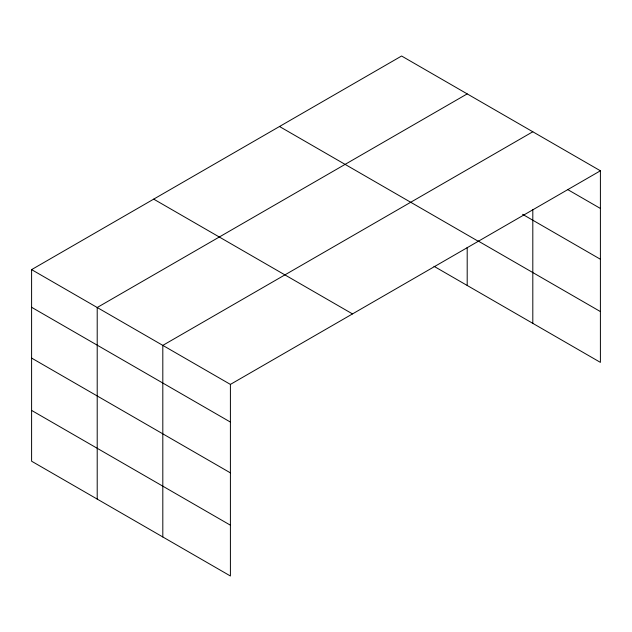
<?xml version="1.0" encoding="UTF-8"?>
<svg xmlns="http://www.w3.org/2000/svg" width="632" height="632" viewBox="0 0 632 632"><rect width="100%" height="100%" fill="white"/><g stroke="black" fill="none" stroke-linecap="round" stroke-linejoin="round"><path stroke-width="0.95" d="M600.4 170.79L401.597 56.011L31.6 269.627L31.6 461.21L230.403 575.989L230.403 384.406L600.4 170.79L600.4 362.373L433.971 266.285M532.808 209.476L532.808 323.347M467.198 93.891L97.21 307.507L97.21 499.083M532.808 131.772L162.811 345.38L162.811 536.963M567.449 189.426L600.4 208.457M522.585 214.319L600.4 259.246M478.274 241.069L600.4 311.576M279.494 126.503L478.306 241.29M153.695 199.135L352.506 313.914M31.6 269.627L230.403 384.406M31.6 307.286L230.403 422.065M31.6 358.083L230.403 472.862M31.6 410.413L230.403 525.192M467.198 247.373L467.198 285.467"/></g></svg>
